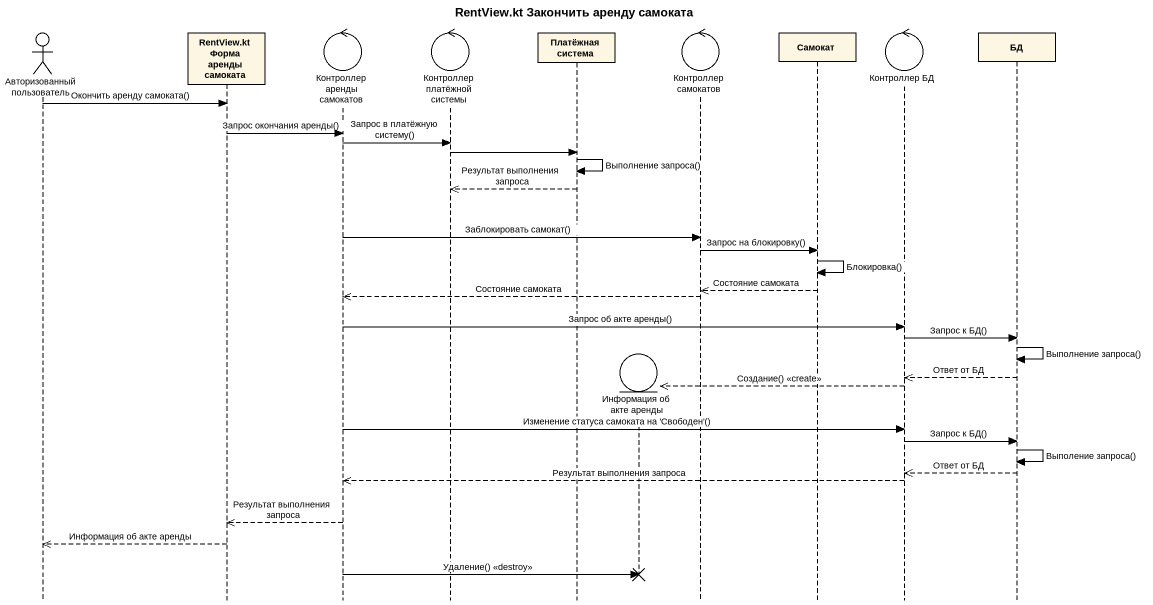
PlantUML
@startuml
title RentView.kt Закончить аренду самоката
hide footbox
actor "Авторизованный пользователь" as Авторизованный_пользователь
participant "RentView.kt Форма аренды самоката" as RentView_kt_Форма_аренды
control "Контроллер аренды самокатов" as Контроллер_аренды_самокатов
control "Контроллер платёжной системы" as Контроллер_платёжной_системы
participant "Платёжная система" as Платёжная_система
entity "Информация об акте аренды" as Информация_об_акте_аренды
control "Контроллер самокатов" as Контроллер_самокатов
participant Самокат
control "Контроллер БД" as Контроллер_БД
participant БД

Авторизованный_пользователь -> RentView_kt_Форма_аренды : Окончить аренду самоката()
RentView_kt_Форма_аренды -> Контроллер_аренды_самокатов : Запрос окончания аренды()
Контроллер_аренды_самокатов -> Контроллер_платёжной_системы : Запрос в платёжную систему()
Контроллер_платёжной_системы -> Платёжная_система
Платёжная_система -> Платёжная_система : Выполнение запроса()
Платёжная_система -->> Контроллер_платёжной_системы : Результат выполнения запроса
Контроллер_аренды_самокатов -> Контроллер_самокатов : Заблокировать самокат()
Контроллер_самокатов -> Самокат : Запрос на блокировку()
Самокат -> Самокат : Блокировка()
Самокат -->> Контроллер_самокатов : Состояние самоката
Контроллер_самокатов -->> Контроллер_аренды_самокатов : Состояние самоката
Контроллер_аренды_самокатов -> Контроллер_БД : Запрос об акте аренды()
Контроллер_БД -> БД : Запрос к БД()
БД -> БД : Выполнение запроса()
БД -->> Контроллер_БД : Ответ от БД
Контроллер_БД -->> Информация_об_акте_аренды ** : Создание() <<create>>
Контроллер_аренды_самокатов -> Контроллер_БД : Изменение статуса самоката на 'Свободен'()
Контроллер_БД -> БД : Запрос к БД()
БД -> БД : Выполение запроса()
БД -->> Контроллер_БД : Ответ от БД
Контроллер_БД -->> Контроллер_аренды_самокатов : Результат выполнения запроса
Контроллер_аренды_самокатов -->> RentView_kt_Форма_аренды : Результат выполнения запроса
RentView_kt_Форма_аренды -->> Авторизованный_пользователь : Информация об акте аренды
Контроллер_аренды_самокатов -> Информация_об_акте_аренды !! : Удаление() <<destroy>>
@enduml
